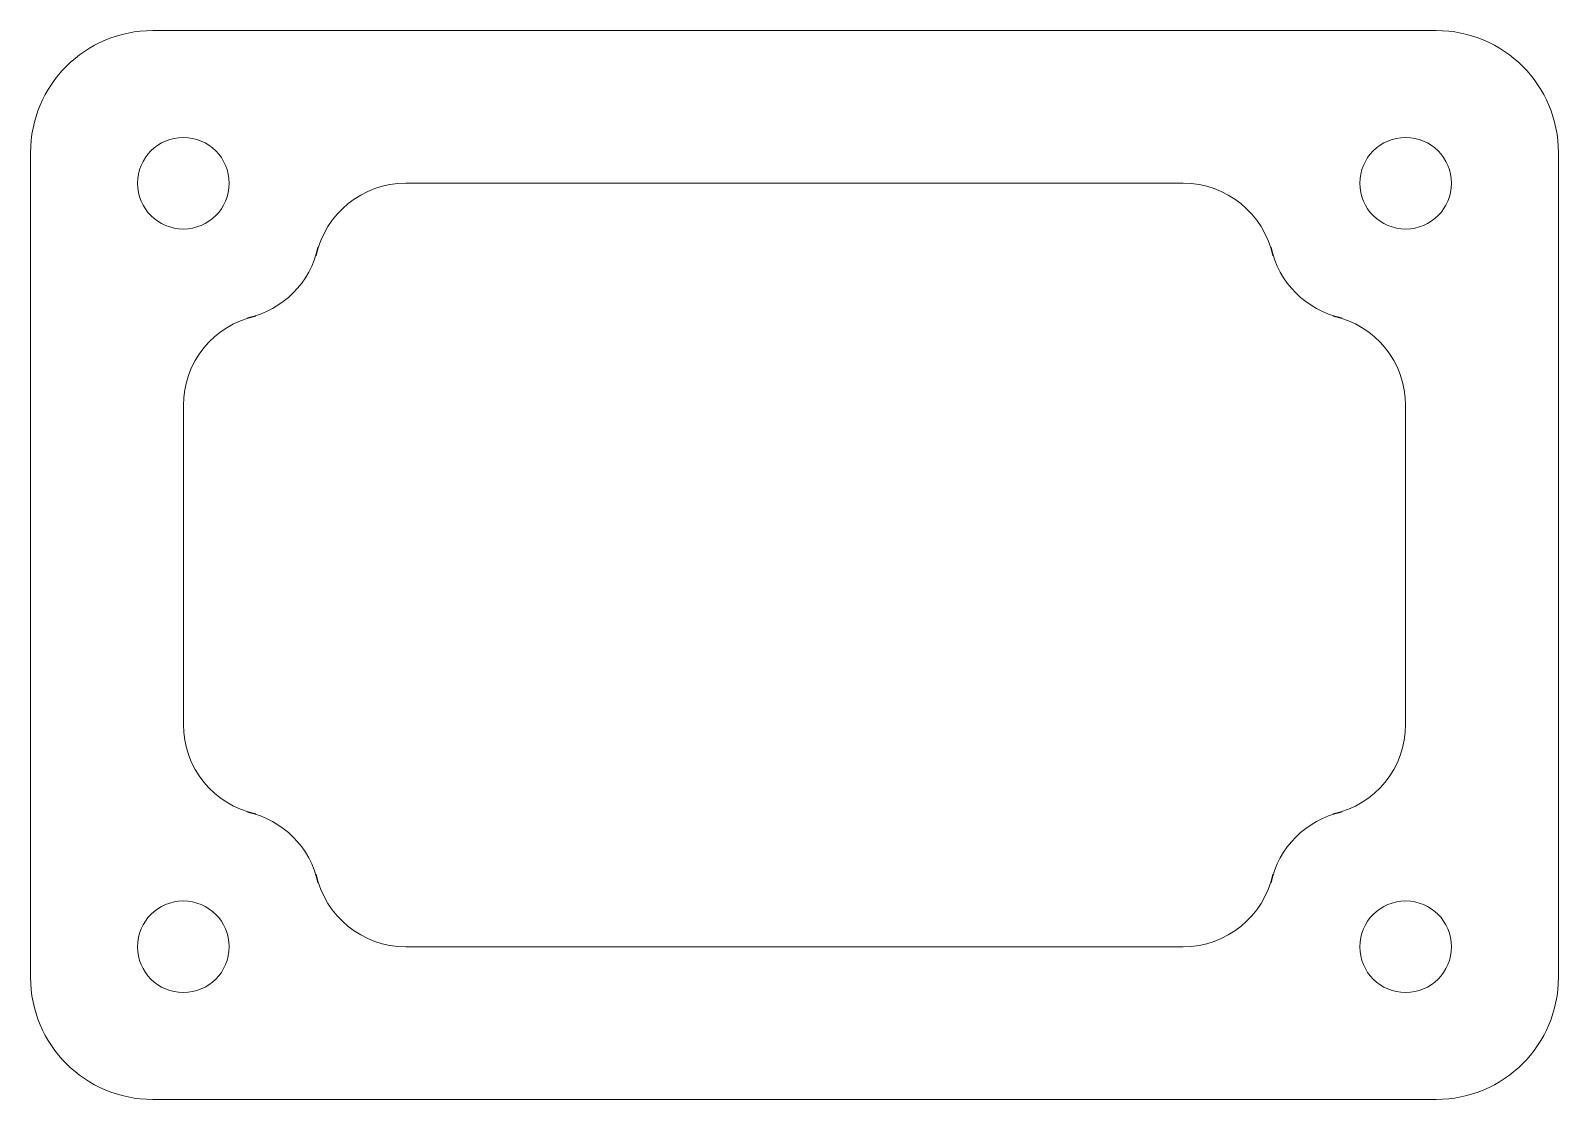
# Model space of a CAD drawing. Header units: millimetres. Extents: x 0 to 50, y 0 to 35.
import ezdxf

# ---------------------------------------------------------------- set-up
doc = ezdxf.new("R2010")
doc.units = ezdxf.units.MM
doc.layers.get('0').update_dxf_attribs({"color": 178, "lineweight": 5, "true_color": 0x000000})
doc.layers.add('diff', color=253, linetype='Continuous', lineweight=5, true_color=0xa0a0a4)
doc.layers.add('Mouting-Holes', color=3, linetype='Continuous', lineweight=5, true_color=0x00ff00)

msp = doc.modelspace()

# ---------------------------------------------------------------- linework, layer by layer
for p, q in [((46, 35), (4, 35)), ((0, 31), (0, 4)), ((50, 4), (50, 31)), ((4, 0), (46, 0))]:
    msp.add_line(p, q)
for centre, start, end in [((4, 31), 90, 180), ((46, 31), 0, 90), ((4, 4), 180, 270), ((46, 4), 270, 0)]:
    msp.add_arc(centre, 4, start, end)
at = {"layer": 'diff'}
for p, q in [((12.281, 30), (37.719, 30)), ((9.406, 27.901), (9.347, 27.626)), ((40.653, 27.626), (40.594, 27.901)), ((7.374, 25.653), (7.099, 25.594)), ((42.901, 25.594), (42.626, 25.653)), ((5, 12.281), (5, 22.719)), ((45, 12.281), (45, 22.719)), ((7.374, 9.347), (7.099, 9.406)), ((42.626, 9.347), (42.901, 9.406)), ((9.406, 7.099), (9.347, 7.374)), ((40.594, 7.099), (40.653, 7.374)), ((12.281, 5), (37.719, 5))]:
    msp.add_line(p, q, dxfattribs=at)
for centre, start, end in [((12.281, 27), 90, 167.9469), ((37.719, 27), 12.0531, 90), ((6.472, 28.528), 282.0531, 347.9469), ((43.528, 28.528), 192.0531, 257.9469), ((8, 22.719), 102.0531, 180), ((42, 22.719), 0, 77.9469), ((8, 12.281), 180, 257.9469), ((42, 12.281), 282.0531, 0), ((6.472, 6.472), 12.0531, 77.9469), ((43.528, 6.472), 102.0531, 167.9469), ((12.281, 8), 192.0531, 270), ((37.719, 8), 270, 347.9469)]:
    msp.add_arc(centre, 3, start, end, dxfattribs=at)
at = {"layer": 'Mouting-Holes'}
for centre in [(5, 30), (45, 30), (5, 5), (45, 5)]:
    msp.add_circle(centre, 1.5, dxfattribs=at)

doc.saveas('drawing.dxf')
